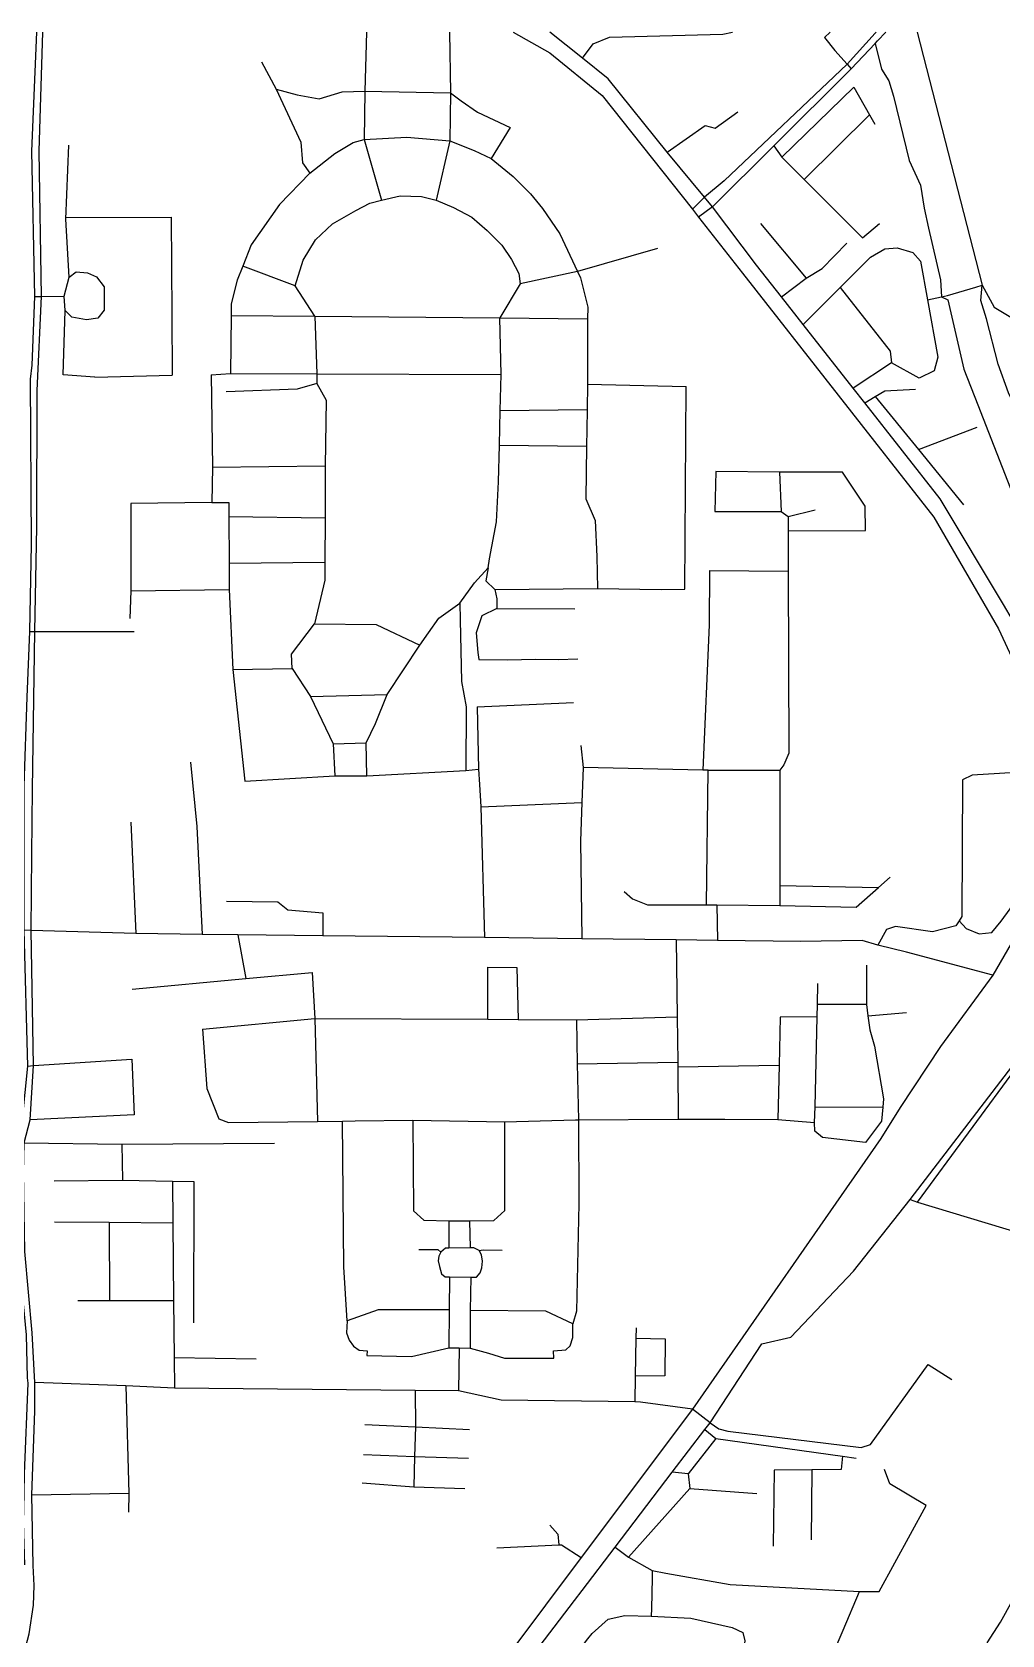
# Model space of a CAD drawing. Header units: inches. Extents: x 13372745 to 13380225, y 3541222 to 3545722.
# Drawn here: x 13374810 to 13375735, y 3544193 to 3545722 of the extents above; entities that cross this region are included whole.
import ezdxf

# ---------------------------------------------------------------- set-up
doc = ezdxf.new("R2010")
doc.units = ezdxf.units.IN
doc.header["$MEASUREMENT"] = 0

msp = doc.modelspace()

# ---------------------------------------------------------------- linework, layer by layer
for points in [[(13374813.9, 3545722), (13374809.1, 3545608.4), (13374812, 3545469.8), (13374809.5, 3545404.4), (13374808.1, 3545390.9), (13374808.8, 3545233.1), (13374807.2, 3545150.2), (13374804.7, 3545087.7), (13374801.8, 3545002.9), (13374802, 3544865.3), (13374805.5, 3544735.7), (13374800.2, 3544685.5), (13374795.3, 3544666.2), (13374794.7, 3544635.8), (13374796.2, 3544561.5), (13374804.1, 3544479.4), (13374805.1, 3544438.4), (13374805.8, 3544433.1), (13374802.3, 3544346.7), (13374802, 3544328.3), (13374801.2, 3544300.1), (13374802.7, 3544260)], [(13374810.8, 3544259.3), (13374809.4, 3544326.7), (13374812.3, 3544406.6), (13374812.5, 3544433.7), (13374809.9, 3544481.2), (13374802.9, 3544558.7), (13374801.7, 3544634.1), (13374802.1, 3544662.6), (13374808, 3544684.5), (13374811.1, 3544736.1), (13374809, 3544865.1), (13374809.5, 3544937.6), (13374810.3, 3544999.9), (13374812.3, 3545150.1), (13374814.3, 3545250), (13374814.8, 3545380.1), (13374818.8, 3545469.9), (13374816.4, 3545608.4), (13374820.2, 3545722)], [(13375129.1, 3545722), (13375127.4, 3545665.7), (13375126.8, 3545619.5)], [(13375208.3, 3545722), (13375209.2, 3545664.2), (13375208.5, 3545618.3)], [(13375268.9, 3545722), (13375304, 3545702.2), (13375353.8, 3545661.5), (13375440, 3545553)], [(13375459.1, 3545555.4), (13375451.6, 3545564.4), (13375416.1, 3545607.4), (13375359.5, 3545677.5), (13375335.1, 3545697), (13375303.8, 3545722)], [(13375335.1, 3545697), (13375345.4, 3545710.8), (13375360.9, 3545717.3), (13375469.1, 3545719.9)], [(13375614.5, 3545721), (13375587.6, 3545691.5), (13375470.4, 3545580), (13375451.6, 3545564.4), (13375440, 3545553)], [(13375469.1, 3545719.9), (13375478.4, 3545722)], [(13375571.5, 3545722), (13375566, 3545716.8), (13375576, 3545704.4), (13375587.6, 3545691.5), (13375591.5, 3545687.1)], [(13375615.5, 3545722), (13375614.5, 3545721)], [(13375616.6, 3545713.7), (13375624.8, 3545722)], [(13375654.7, 3545722), (13375716.5, 3545480.5), (13375728.1, 3545459.7), (13375745.5, 3545449)], [(13375459.1, 3545555.4), (13375517.8, 3545613.4), (13375591.5, 3545687.1), (13375614.4, 3545711), (13375616.6, 3545713.7)], [(13375614.4, 3545711), (13375620.5, 3545686.7), (13375627.6, 3545675.6), (13375631.9, 3545660.9), (13375647, 3545599.6), (13375657.8, 3545575.9), (13375661.3, 3545554.1), (13375665.3, 3545535.1), (13375676.8, 3545485.6), (13375677.8, 3545469.4), (13375683.9, 3545466.6), (13375699, 3545400.6), (13375712.6, 3545366.5), (13375746, 3545280.8)], [(13375028.9, 3545693.5), (13375042.6, 3545667.6), (13375066.2, 3545617.1), (13375068, 3545597.3), (13375075, 3545587.4)], [(13375042.6, 3545667.6), (13375062.9, 3545662.2), (13375083.7, 3545658.5), (13375105.7, 3545665), (13375127.4, 3545665.7), (13375209.2, 3545664.2), (13375219.3, 3545656.4), (13375234.8, 3545645.6), (13375266.2, 3545631.1), (13375248.1, 3545601.4)], [(13375525.5, 3545602.7), (13375594.2, 3545669.5), (13375609.1, 3545643.1), (13375614.1, 3545634.1)], [(13375416.1, 3545607.4), (13375452.1, 3545632.9), (13375461.7, 3545630.4), (13375483.3, 3545646.1)], [(13375609.1, 3545643.1), (13375546.8, 3545581.4)], [(13374842.1, 3545543.7), (13374844.9, 3545614.3)], [(13375075, 3545587.4), (13375098.9, 3545606.1), (13375116.3, 3545616.6), (13375126.8, 3545619.5)], [(13375126.8, 3545619.5), (13375167.6, 3545621.8), (13375208.5, 3545618.3), (13375231.8, 3545609), (13375248.1, 3545601.4), (13375269.1, 3545584.2), (13375285.4, 3545567.6), (13375296.9, 3545553.6), (13375313.4, 3545529.7), (13375330.4, 3545493.6), (13375333.2, 3545487.7), (13375340.2, 3545459.7), (13375340, 3545448.6)], [(13375126.8, 3545619.5), (13375143.2, 3545561.8)], [(13375208.5, 3545618.3), (13375195.6, 3545561.8)], [(13375517.8, 3545613.4), (13375525.5, 3545602.7), (13375546.8, 3545581.4), (13375602.5, 3545525.7), (13375618.5, 3545539.5)], [(13375075, 3545587.4), (13375045.8, 3545557.7), (13375019, 3545519.2), (13375010.8, 3545498.6), (13375005.6, 3545485.4), (13374999.8, 3545462.7), (13374999.7, 3545451.6)], [(13375061, 3545480.1), (13375068.5, 3545504.6), (13375080.2, 3545523.9), (13375096.5, 3545539), (13375118.7, 3545551.8), (13375132.1, 3545558.8), (13375143.2, 3545561.8), (13375161.2, 3545565.8), (13375181.6, 3545565.2), (13375195.6, 3545561.8), (13375211.9, 3545554.8), (13375229.4, 3545545.4), (13375244, 3545532.6), (13375258, 3545518.6), (13375267.3, 3545505.2), (13375274.3, 3545491.8), (13375275.5, 3545481.9)], [(13375440, 3545553), (13375445.9, 3545545.6), (13375487.8, 3545492.2), (13375670.4, 3545259.4), (13375732.3, 3545152.8), (13375767.8, 3545076), (13375797.6, 3545018.7), (13375838.8, 3544949.7)], [(13375459.1, 3545555.4), (13375445.9, 3545545.6)], [(13375858.6, 3544948.2), (13375848.6, 3544964), (13375808.8, 3545040.9), (13375787.7, 3545081.4), (13375745.7, 3545161.5), (13375736.9, 3545176.1), (13375676.4, 3545276.8), (13375604.6, 3545368.3), (13375593.6, 3545382.2), (13375545.7, 3545443.2), (13375525.1, 3545469.6), (13375501.3, 3545499.8), (13375459.1, 3545555.4)], [(13374845.1, 3545488.2), (13374842.1, 3545543.7), (13374842.1, 3545545), (13374942.6, 3545545.5)], [(13374942.6, 3545545.5), (13374943.2, 3545452.7), (13374943.6, 3545394.7)], [(13375504.9, 3545539.5), (13375548.6, 3545487.3)], [(13375525.1, 3545469.6), (13375548.6, 3545487.3), (13375563.8, 3545496.4), (13375587.3, 3545520.7)], [(13375406.6, 3545515.7), (13375330.4, 3545493.6), (13375275.5, 3545481.9), (13375256.2, 3545449.4)], [(13375545.7, 3545443.2), (13375581.1, 3545478.4), (13375610.1, 3545507.4), (13375623.7, 3545515.2), (13375635.4, 3545516.1), (13375650.3, 3545511.8), (13375657.7, 3545503.5), (13375664.4, 3545466.5), (13375674.3, 3545411.8), (13375670.8, 3545398.8), (13375656.4, 3545391.8), (13375630.2, 3545406.6), (13375593.6, 3545382.2)], [(13374812, 3545469.8), (13374818.8, 3545469.9), (13374840.5, 3545470.2), (13374845.1, 3545488.2), (13374851.9, 3545493.4), (13374862.7, 3545492.4), (13374871.4, 3545488.7), (13374878.7, 3545479), (13374878.7, 3545456.8), (13374872.5, 3545449.1), (13374861.6, 3545447.5), (13374847.7, 3545450.1), (13374841.5, 3545456.3), (13374840.5, 3545470.2)], [(13375079.6, 3545450.9), (13375061, 3545480.1), (13375010.8, 3545498.6)], [(13375581.1, 3545478.4), (13375628.9, 3545417.5), (13375630.2, 3545406.6)], [(13375683.6, 3545470.8), (13375710.5, 3545478.7)], [(13375710.5, 3545478.7), (13375716.5, 3545480.5)], [(13375862.3, 3545099.1), (13375847.1, 3545110.4), (13375810.4, 3545161.2), (13375802, 3545176), (13375799.5, 3545187.3), (13375791.4, 3545226.8), (13375781.9, 3545291.4), (13375772, 3545312.9), (13375741.6, 3545377.8), (13375731.8, 3545405.3), (13375720.8, 3545448.4), (13375715.2, 3545466), (13375716.5, 3545480.5)], [(13374869.8, 3545392.7), (13374839.4, 3545395), (13374841.5, 3545456.3)], [(13375664.4, 3545466.5), (13375677.8, 3545469.4), (13375683.6, 3545470.8)], [(13375079.6, 3545450.9), (13375081.7, 3545395.9), (13375081.7, 3545386.8), (13375062.7, 3545381.5), (13374995.1, 3545378.9)], [(13374999.7, 3545451.6), (13374999.2, 3545396.2)], [(13374999.7, 3545451.6), (13375079.6, 3545450.9), (13375256.2, 3545449.4), (13375340, 3545448.6)], [(13375129.4, 3545012.4), (13375128.7, 3545043.9), (13375137.7, 3545062.6), (13375148.8, 3545090), (13375179.9, 3545137.2), (13375188, 3545148.9), (13375198.1, 3545163), (13375218.1, 3545177.4), (13375232, 3545196.5), (13375245.2, 3545211.1), (13375246.4, 3545219.5), (13375252.9, 3545254.9), (13375254.9, 3545293), (13375255.8, 3545328), (13375256.7, 3545360.9), (13375257.5, 3545395.3), (13375256.2, 3545449.4)], [(13375340, 3545448.6), (13375339.8, 3545386.2), (13375339.5, 3545361.9), (13375339.3, 3545343), (13375339, 3545326.9), (13375338.4, 3545276.7)], [(13374980.7, 3545395), (13374999.2, 3545396.2)], [(13374999.2, 3545396.2), (13375081.7, 3545395.9), (13375257.5, 3545395.3)], [(13374869.8, 3545392.7), (13374943.6, 3545394.7)], [(13374980.7, 3545395), (13374982, 3545306.9), (13374981.2, 3545273.3), (13374997.6, 3545273.4), (13374997.6, 3545259.9), (13374997.9, 3545215.3), (13374998, 3545190.3)], [(13375081.7, 3545386.8), (13375090.4, 3545370.8), (13375089.5, 3545308.4), (13375089.4, 3545258.5), (13375089.2, 3545216.3), (13375089.2, 3545199.2), (13375079.5, 3545157.5)], [(13375245.2, 3545211.1), (13375242.9, 3545198.7), (13375251.6, 3545190.2), (13375349.3, 3545191.2), (13375410.3, 3545190.4), (13375432.8, 3545190.5), (13375434, 3545384)], [(13375339.8, 3545386.2), (13375434, 3545384)], [(13375604.6, 3545368.3), (13375614.6, 3545374.4), (13375623.6, 3545379.8), (13375652.9, 3545381.4)], [(13375614.6, 3545374.4), (13375655.7, 3545323.9), (13375698.8, 3545271)], [(13375256.7, 3545360.9), (13375339.5, 3545361.9)], [(13375655.7, 3545323.9), (13375711.9, 3545345.3)], [(13375255.8, 3545328), (13375339, 3545326.9)], [(13374982, 3545306.9), (13375089.5, 3545308.4)], [(13375462.4, 3545302.7), (13375461.4, 3545264.6), (13375469.9, 3545264.6), (13375484.9, 3545264.6), (13375524.8, 3545264.6), (13375531.4, 3545259.8)], [(13375531.4, 3545246.3), (13375605.2, 3545246.7), (13375604.8, 3545269.9), (13375583.3, 3545302.3), (13375523.1, 3545302.3), (13375462.4, 3545302.7)], [(13375523.1, 3545302.3), (13375524.8, 3545264.6)], [(13374981.2, 3545273.3), (13374904.2, 3545272.3), (13374903.9, 3545188.9), (13374903.2, 3545162.5)], [(13375338.4, 3545276.7), (13375347.3, 3545256.2), (13375348.8, 3545221.7), (13375349.3, 3545191.2)], [(13374997.6, 3545259.9), (13375089.4, 3545258.5)], [(13375531.4, 3545259.8), (13375531.4, 3545246.3), (13375531.5, 3545207.8), (13375532.1, 3545034.1), (13375527.2, 3545023), (13375523.4, 3545017.8)], [(13375531.4, 3545259.8), (13375557.2, 3545266.3)], [(13374997.9, 3545215.3), (13375089.2, 3545216.3)], [(13375456.3, 3545208.4), (13375455.9, 3545156.5), (13375450.1, 3545017.9)], [(13375456.3, 3545208.4), (13375531.5, 3545207.8)], [(13374903.9, 3545188.9), (13374998, 3545190.3)], [(13374998, 3545190.3), (13375001.5, 3545114.1), (13375012.7, 3545007.4)], [(13375251.6, 3545190.2), (13375253.5, 3545181.3), (13375253.5, 3545172.2), (13375327.9, 3545171.9)], [(13375218.1, 3545177.4), (13375218.4, 3545161.2), (13375219.8, 3545102.4)], [(13375253.5, 3545172.2), (13375238.9, 3545165.1), (13375233.6, 3545149), (13375235.1, 3545130.2), (13375236.3, 3545123.4), (13375263.9, 3545123.1), (13375290, 3545123.8), (13375312, 3545123.6), (13375330.6, 3545124.2)], [(13375058.1, 3545114.8), (13375057.3, 3545128.7), (13375079.5, 3545157.5)], [(13375079.5, 3545157.5), (13375138.2, 3545156.8), (13375179.9, 3545137.2)], [(13374807.2, 3545150.2), (13374812.3, 3545150.1), (13374907.3, 3545150.1)], [(13375001.5, 3545114.1), (13375058.1, 3545114.8), (13375075.6, 3545088.1), (13375097.1, 3545043.1), (13375098.6, 3545012.4)], [(13375075.6, 3545088.1), (13375148.8, 3545090)], [(13375219.8, 3545102.4), (13375224.2, 3545078.3), (13375223.9, 3545017.5)], [(13375234.5, 3545078.5), (13375326.6, 3545082.6)], [(13375234.5, 3545078.5), (13375235.9, 3545018.8), (13375236.8, 3545004.2), (13375238.2, 3544983.1), (13375241.6, 3544858.2)], [(13375097.1, 3545043.1), (13375128.7, 3545043.9)], [(13375333.7, 3545041.6), (13375335.7, 3545020.4), (13375334.5, 3544987), (13375333.3, 3544950.3), (13375334.6, 3544857.1)], [(13374960.9, 3545025.7), (13374966.9, 3544964.1), (13374972.2, 3544861.3)], [(13375012.7, 3545007.4), (13375098.6, 3545012.4), (13375129.4, 3545012.4), (13375223.9, 3545017.5), (13375235.9, 3545018.8)], [(13375455, 3545017.8), (13375450.1, 3545017.9), (13375335.7, 3545020.4)], [(13375453.6, 3544889.6), (13375455, 3545017.8), (13375523.4, 3545017.8), (13375523.4, 3544908), (13375523.4, 3544889)], [(13375797.6, 3545018.7), (13375759.2, 3545016.4), (13375707, 3545013.3), (13375697.8, 3545008.8), (13375697.2, 3544878.4), (13375694.5, 3544874.1), (13375691.5, 3544869.3), (13375669.2, 3544863.6), (13375633.8, 3544868.7), (13375625.2, 3544865.9), (13375617.1, 3544851.1)], [(13375694.5, 3544874.1), (13375701.3, 3544867), (13375713.7, 3544861.8), (13375725.8, 3544863.1), (13375734.8, 3544873.9), (13375743.4, 3544885.7), (13375788.2, 3544947), (13375789.9, 3544960.8), (13375783.5, 3544972), (13375759.2, 3545016.4)], [(13375238.2, 3544983.1), (13375334.5, 3544987)], [(13374904.2, 3544968.4), (13374908.8, 3544862.1)], [(13375838.8, 3544949.7), (13375827.6, 3544929.5), (13375758.3, 3544876.8), (13375726.8, 3544822.5), (13375676.8, 3544754.4), (13375638.4, 3544696.3), (13375620, 3544666.6), (13375440.1, 3544408.5), (13375333.9, 3544266.9), (13375231.7, 3544130.6), (13375185.5, 3544067.8), (13375150.3, 3544025.1), (13375110.9, 3543979.1)], [(13375334.7, 3544235.3), (13375366.2, 3544276.6), (13375420.8, 3544348.2), (13375452, 3544389.1), (13375456.9, 3544395.5), (13375506.2, 3544470.8), (13375534.1, 3544477), (13375593.7, 3544540), (13375647.8, 3544608.4), (13375749, 3544740.4), (13375796.2, 3544812.9), (13375813.3, 3544844.4), (13375828, 3544893.5), (13375849.4, 3544934.7), (13375858.6, 3544948.2)], [(13375374.8, 3544902.1), (13375382.8, 3544895.2), (13375397.3, 3544889.6), (13375453.6, 3544889.6), (13375463.3, 3544889.5), (13375523.4, 3544889), (13375596.3, 3544887.2), (13375617.6, 3544906), (13375628.8, 3544915.9)], [(13375523.4, 3544908), (13375617.6, 3544906)], [(13374995.3, 3544893.1), (13375044.3, 3544892.4), (13375054, 3544884.7), (13375087.4, 3544882), (13375087.4, 3544860)], [(13375654.8, 3544605.7), (13375752.1, 3544738), (13375800.4, 3544799.9), (13375811.3, 3544832.4), (13375828, 3544893.5)], [(13375726.8, 3544822.5), (13375644.4, 3544844.3), (13375617.1, 3544851.1), (13375601.9, 3544855.5), (13375543.4, 3544854.6), (13375464, 3544855.5), (13375424.6, 3544856), (13375334.6, 3544857.1), (13375241.6, 3544858.2), (13375087.4, 3544860), (13375006.3, 3544860.9), (13374972.2, 3544861.3), (13374908.8, 3544862.1), (13374809, 3544865.1), (13374802, 3544865.3), (13374695.7, 3544873.1), (13374595.7, 3544880.5), (13374577.1, 3544880.7), (13374554.3, 3544878.7), (13374545.8, 3544877.5), (13374534.6, 3544875.9)], [(13375463.3, 3544889.5), (13375464, 3544855.5)], [(13375006.3, 3544860.9), (13375013.9, 3544819.1)], [(13375424.6, 3544856), (13375425.5, 3544782.8), (13375426, 3544739.5), (13375426, 3544735), (13375426.6, 3544684.9)], [(13375244.8, 3544780.3), (13375244.8, 3544829.9), (13375272.6, 3544829.6), (13375273.7, 3544780.1)], [(13375606.3, 3544831.9), (13375606.2, 3544794.5), (13375607.6, 3544783.7), (13375609.3, 3544770.2), (13375613.7, 3544754.7), (13375622.4, 3544704.5)], [(13374905.2, 3544808.9), (13375013.9, 3544819.1), (13375077.2, 3544825), (13375079.7, 3544781.2), (13375082.2, 3544682.9)], [(13375622.4, 3544704.5), (13375621.7, 3544696.6), (13375620.5, 3544683.2), (13375605.2, 3544662.7), (13375564.1, 3544667.4), (13375557, 3544673.7), (13375556.7, 3544681.9), (13375557.1, 3544696.9), (13375559.1, 3544782.6), (13375559.3, 3544794.3), (13375559.7, 3544814.4)], [(13375606.2, 3544794.5), (13375559.3, 3544794.3)], [(13375607.6, 3544783.7), (13375644.3, 3544786.7)], [(13374972.6, 3544770.9), (13375079.7, 3544781.2), (13375244.8, 3544780.3), (13375273.7, 3544780.1), (13375329.4, 3544779.8), (13375425.5, 3544782.8)], [(13374972.6, 3544770.9), (13374976.5, 3544714.2), (13374988, 3544685.5), (13374997.4, 3544681.9), (13375082.2, 3544682.9), (13375106.2, 3544683.2), (13375118.1, 3544683.4), (13375173.3, 3544684.1), (13375261.1, 3544682.4), (13375328.4, 3544684.4), (13375331.2, 3544684.4), (13375426.6, 3544684.9), (13375470.9, 3544685.1), (13375521.5, 3544684.8), (13375556.7, 3544681.9)], [(13375329.4, 3544779.8), (13375330.2, 3544737.9), (13375331.2, 3544684.4), (13375331.6, 3544604.4), (13375329.4, 3544501.9), (13375325.8, 3544489.7)], [(13375559.1, 3544782.6), (13375523.7, 3544782.2), (13375522.7, 3544736.5), (13375521.5, 3544684.8)], [(13374805.5, 3544735.7), (13374811.1, 3544736.1), (13374904.9, 3544742.4), (13374907.1, 3544689.3), (13374808, 3544684.5)], [(13375330.2, 3544737.9), (13375426, 3544739.5)], [(13375426, 3544735), (13375522.7, 3544736.5)], [(13375557.1, 3544696.9), (13375621.7, 3544696.6)], [(13375110.5, 3544492.6), (13375107.2, 3544544.2), (13375106.2, 3544683.2)], [(13375173.3, 3544684.1), (13375173.8, 3544597.5), (13375183.7, 3544588.8), (13375207.4, 3544588), (13375227.4, 3544588), (13375250.5, 3544588.3), (13375261.1, 3544598), (13375261.1, 3544682.4)], [(13374802.1, 3544662.6), (13374895.5, 3544661.2), (13375041.3, 3544662.1)], [(13374895.5, 3544661.2), (13374896.2, 3544627)], [(13375647.8, 3544608.4), (13375654.8, 3544605.7), (13375817, 3544556.9), (13375832.6, 3544566.5), (13375892.9, 3544646.9)], [(13374830.9, 3544626.3), (13374896.2, 3544627), (13374943.9, 3544626), (13374964.3, 3544625.5), (13374963.9, 3544490.8)], [(13374943.9, 3544626), (13374944.2, 3544586.1), (13374944.9, 3544511.9), (13374945.5, 3544457.8), (13374945.7, 3544428.3)], [(13374831.3, 3544587.2), (13374883.3, 3544586.7), (13374944.2, 3544586.1)], [(13374883.3, 3544586.7), (13374883.6, 3544511.9)], [(13375207.4, 3544588), (13375207.5, 3544562)], [(13375227.4, 3544588), (13375228, 3544562.2)], [(13375178.8, 3544560.7), (13375197.2, 3544560.7), (13375199.9, 3544558.3)], [(13375204.3, 3544562), (13375199.9, 3544558.3), (13375198, 3544554.5), (13375197.5, 3544549.9), (13375198.5, 3544544.6), (13375200.6, 3544537.6), (13375204, 3544534.7), (13375208.1, 3544534.6), (13375228.4, 3544534.3), (13375234, 3544534.2), (13375237.6, 3544538.5), (13375239, 3544543.3), (13375239.8, 3544549.6), (13375238.6, 3544555.7), (13375236.5, 3544559.7), (13375231.3, 3544562.2), (13375228, 3544562.2), (13375207.5, 3544562), (13375204.3, 3544562)], [(13375236.5, 3544559.7), (13375240.2, 3544560.5), (13375258.6, 3544560.2)], [(13375208.1, 3544534.6), (13375207.9, 3544503), (13375207.6, 3544467)], [(13375228.4, 3544534.3), (13375228, 3544502.5), (13375227.9, 3544466.5)], [(13374853.5, 3544511.9), (13374883.6, 3544511.9), (13374944.9, 3544511.9)], [(13375207.9, 3544503), (13375140, 3544503), (13375110.5, 3544492.6), (13375109.8, 3544481.3), (13375112.4, 3544474.3), (13375116.6, 3544468.5), (13375122.1, 3544464.8), (13375129.6, 3544464.1), (13375129.4, 3544459.5), (13375171.9, 3544458.6), (13375207.6, 3544467)], [(13375207.6, 3544467), (13375217.5, 3544466.8), (13375227.9, 3544466.5), (13375245.3, 3544461.7), (13375260.8, 3544457.1), (13375307.9, 3544456.9), (13375307.6, 3544463.9), (13375319.2, 3544465.1), (13375323.4, 3544468.9), (13375326, 3544476.9), (13375325.8, 3544489.7), (13375300.2, 3544501.8), (13375228, 3544502.5)], [(13375386.3, 3544485.9), (13375386.1, 3544476.1), (13375385.4, 3544439.8), (13375385, 3544415.3)], [(13375217.5, 3544466.8), (13375216.7, 3544425.9)], [(13375386.1, 3544476.1), (13375414.1, 3544475.4), (13375413.8, 3544440.2), (13375385.4, 3544439.8)], [(13374945.5, 3544457.8), (13375023.8, 3544456.4)], [(13375456.9, 3544395.5), (13375465.3, 3544389.7), (13375473.9, 3544387.5), (13375601.2, 3544371.9), (13375610, 3544374.8), (13375665.1, 3544451.1), (13375687.6, 3544436.7)], [(13375456.9, 3544395.5), (13375440.1, 3544408.5), (13375390.5, 3544415.2), (13375385, 3544415.3), (13375257.5, 3544417.1), (13375216.7, 3544425.9), (13375175.4, 3544426.2), (13374945.7, 3544428.3), (13374899.4, 3544430.7), (13374812.5, 3544433.7)], [(13374899.4, 3544430.7), (13374902.1, 3544328.3), (13374901.9, 3544310.1)], [(13375175.4, 3544426.2), (13375175.9, 3544391.4), (13375174.9, 3544363.4), (13375174, 3544334.4)], [(13375127.3, 3544393.8), (13375175.9, 3544391.4), (13375227.2, 3544389)], [(13375452, 3544389.1), (13375462.5, 3544380.4), (13375583.4, 3544363.5), (13375596.4, 3544361.7)], [(13375462.5, 3544380.4), (13375436.1, 3544346.6), (13375420.8, 3544348.2)], [(13375126.2, 3544365.3), (13375174.9, 3544363.4), (13375226.2, 3544361.6)], [(13375583.4, 3544363.5), (13375581.9, 3544350.8), (13375553.9, 3544350.6), (13375518.1, 3544350.2), (13375517.1, 3544277.8)], [(13375366.2, 3544276.6), (13375379.1, 3544267.1), (13375401.7, 3544254.4), (13375414.8, 3544251.8), (13375476.2, 3544241.3), (13375599.4, 3544234.5), (13375618.3, 3544234.5), (13375663.2, 3544316.6), (13375628.6, 3544337.1), (13375623.5, 3544350.9)], [(13375436.1, 3544346.6), (13375437.5, 3544332.7), (13375379.1, 3544267.1)], [(13375553.9, 3544350.6), (13375553.3, 3544283.7)], [(13374809.4, 3544326.7), (13374902.1, 3544328.3)], [(13375124.9, 3544338.1), (13375174, 3544334.4), (13375222.8, 3544332.6)], [(13375437.5, 3544332.7), (13375501.6, 3544327.8)], [(13375303.9, 3544297.9), (13375311.5, 3544289.1), (13375312.4, 3544278.9)], [(13375253.3, 3544276), (13375312.4, 3544278.9), (13375315.1, 3544279.1), (13375333.9, 3544266.9)], [(13374797.9, 3544159.2), (13374807.1, 3544194.1), (13374811, 3544221.4), (13374811.9, 3544240.3), (13374810.8, 3544259.3)], [(13375401.7, 3544254.4), (13375401.6, 3544247.1)], [(13375327.6, 3544226), (13375334.7, 3544235.3)], [(13375401.6, 3544247.1), (13375400.9, 3544218.1)], [(13375584, 3544197.5), (13375599.4, 3544234.5)], [(13375125.8, 3543967.2), (13375173.3, 3544024.5), (13375182.4, 3544035.5), (13375256.4, 3544132.5), (13375298.9, 3544188.4), (13375327.6, 3544226)], [(13375400.9, 3544218.1), (13375400.8, 3544210.9)], [(13375734.1, 3544205.3), (13375745.4, 3544226)], [(13375208, 3544017.1), (13375282, 3544113.5), (13375296.5, 3544132.2), (13375340.3, 3544189.3), (13375344.3, 3544194.5), (13375359.7, 3544208.1), (13375375.5, 3544211.7), (13375400.8, 3544210.9), (13375438.5, 3544209), (13375478.1, 3544200.2), (13375488.2, 3544195.4), (13375490, 3544187.5), (13375473.7, 3544080.1), (13375420.6, 3544089.9), (13375369.5, 3544099.4), (13375333.2, 3544105.1), (13375296.5, 3544132.2)], [(13375721.4, 3544185.4), (13375734.1, 3544205.3)], [(13375574.4, 3544175.3), (13375584, 3544197.5)]]:
    msp.add_lwpolyline(points)

doc.saveas('drawing.dxf')
